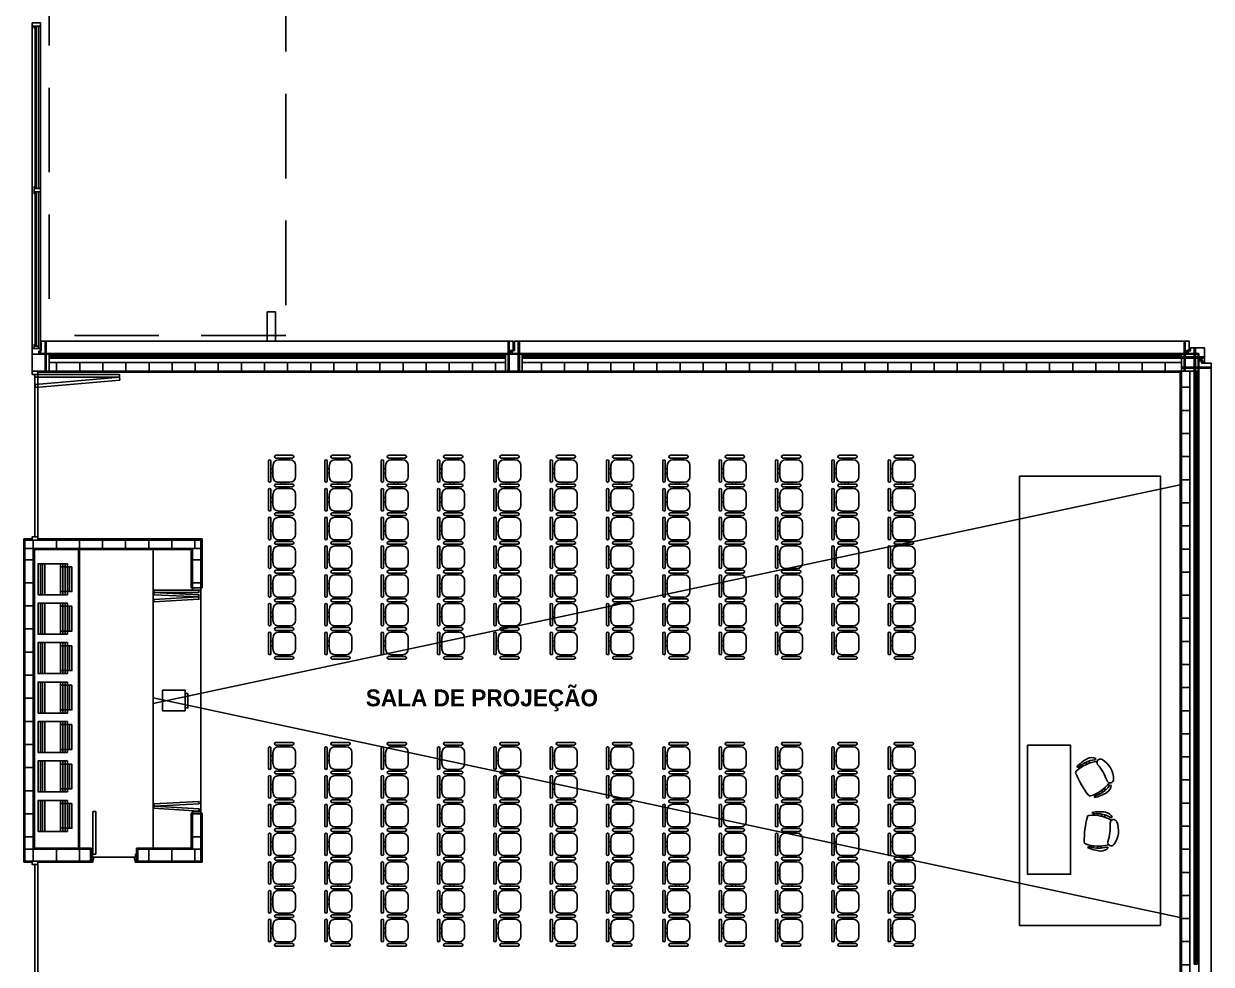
# Model space of a CAD drawing. Extents: x 2217 to 2324, y 363 to 419.
# Drawn here: x 2301.57 to 2322.65, y 378.22 to 394.91 of the extents above; entities that cross this region are included whole.
import ezdxf

# ---------------------------------------------------------------- set-up
doc = ezdxf.new("R2010")
doc.units = 0
doc.header["$LTSCALE"] = 12
doc.header["$MEASUREMENT"] = 0
doc.linetypes.add('HIDDEN', pattern=[0.375, 0.25, -0.125])
for name, color, linetype in [('AISLACION', 2, 'CONTINUOUS'), ('CARPINTERIA', 2, 'CONTINUOUS'), ('ESTRUCTURA', 7, 'CONTINUOUS'), ('MUEBLES', 2, 'CONTINUOUS'), ('MURO-INT', 4, 'CONTINUOUS'), ('NOMBRES3', 3, 'CONTINUOUS'), ('PREMOLDHORMIGON', 7, 'CONTINUOUS'), ('PROYECCIÓN', 4, 'HIDDEN'), ('PUERTAS', 2, 'CONTINUOUS'), ('VIDRIO', 8, 'CONTINUOUS')]:
    doc.layers.add(name, color=color, linetype=linetype)
doc.styles.add('NOMBRES3', font='cityb___.ttf')
pattern_1 = [(315, (0, 0.082952), (0.006187184335, 0.006187184335), []), (45, (0, 0.082952), (-0.006187184335, 0.006187184335), [])]
pattern_2 = [(315, (0, 0), (0.006187184335, 0.006187184335), []), (45, (0, 0), (-0.006187184335, 0.006187184335), [])]
pattern_3 = [(90, (0, 0), (-0.41, 3e-17), [])]
pattern_4 = [(0, (0, 0), (0, 0.41), [])]

# ---------------------------------------------------------------- blocks, each defined once
blk = doc.blocks.new('ESCRITORIOTALLER')
at = {"layer": 'MUEBLES', "extrusion": (-2.51138e-32, -4.10154e-16, -1)}
for p, q in [((-0.2, 0.46), (-0.2, 0.46)), ((-0.18, 0.48), (0.18, 0.48)), ((-0.18, 0.44), (0.18, 0.44)), ((-0.04, 0.4), (-0.04, 0.44)), ((0.04, 0.4), (0.04, 0.44)), ((0.2, 0.46), (0.2, 0.46)), ((0.31, 0.46), (0.31, 0.46)), ((0.33, 0.48), (0.69, 0.48)), ((0.33, 0.44), (0.69, 0.44)), ((0.47, 0.4), (0.47, 0.44)), ((0.55, 0.4), (0.55, 0.44)), ((0.71, 0.46), (0.71, 0.46)), ((0.82, 0.46), (0.82, 0.46)), ((0.84, 0.48), (1.2, 0.48)), ((0.84, 0.44), (1.2, 0.44)), ((0.98, 0.4), (0.98, 0.44)), ((1.06, 0.4), (1.06, 0.44)), ((1.22, 0.46), (1.22, 0.46)), ((1.33, 0.46), (1.33, 0.46)), ((1.35, 0.48), (1.71, 0.48)), ((1.35, 0.44), (1.71, 0.44)), ((1.49, 0.4), (1.49, 0.44)), ((1.57, 0.4), (1.57, 0.44)), ((1.73, 0.46), (1.73, 0.46)), ((1.84, 0.46), (1.84, 0.46)), ((1.86, 0.48), (2.22, 0.48)), ((1.86, 0.44), (2.22, 0.44)), ((2, 0.4), (2, 0.44)), ((2.08, 0.4), (2.08, 0.44)), ((2.24, 0.46), (2.24, 0.46)), ((2.35, 0.46), (2.35, 0.46)), ((2.37, 0.48), (2.73, 0.48)), ((2.37, 0.44), (2.73, 0.44)), ((2.51, 0.4), (2.51, 0.44)), ((2.59, 0.4), (2.59, 0.44)), ((2.75, 0.46), (2.75, 0.46)), ((2.86, 0.46), (2.86, 0.46)), ((2.88, 0.48), (3.24, 0.48)), ((2.88, 0.44), (3.24, 0.44)), ((3.02, 0.4), (3.02, 0.44)), ((3.1, 0.4), (3.1, 0.44)), ((3.26, 0.46), (3.26, 0.46)), ((-0.2, 0.1), (-0.2, 0.3)), ((-0.1, 0.4), (0.1, 0.4)), ((0.2, 0.3), (0.2, 0.1)), ((0.31, 0.1), (0.31, 0.3)), ((0.41, 0.4), (0.61, 0.4)), ((0.71, 0.3), (0.71, 0.1)), ((0.82, 0.1), (0.82, 0.3)), ((0.92, 0.4), (1.12, 0.4)), ((1.22, 0.3), (1.22, 0.1)), ((1.33, 0.1), (1.33, 0.3)), ((1.43, 0.4), (1.63, 0.4)), ((1.73, 0.3), (1.73, 0.1)), ((1.84, 0.1), (1.84, 0.3)), ((1.94, 0.4), (2.14, 0.4)), ((2.24, 0.3), (2.24, 0.1)), ((2.35, 0.1), (2.35, 0.3)), ((2.45, 0.4), (2.65, 0.4)), ((2.75, 0.3), (2.75, 0.1)), ((2.86, 0.1), (2.86, 0.3)), ((2.96, 0.4), (3.16, 0.4)), ((3.26, 0.3), (3.26, 0.1)), ((0.1, 0), (-0.1, 0)), ((0.61, 0), (0.41, 0)), ((1.12, 0), (0.92, 0)), ((1.63, 0), (1.43, 0)), ((2.14, 0), (1.94, 0)), ((2.65, 0), (2.45, 0)), ((3.16, 0), (2.96, 0))]:
    blk.add_line(p, q, dxfattribs=at)
at = {"layer": 'MUEBLES', "extrusion": (-8.37128e-33, -1.36718e-16, -1)}
for p, q in [((-0.28, 0.35), (-0.28, 0.05)), ((-0.25, 0.37), (-0.26, 0.37)), ((-0.23, 0.2), (-0.23, 0.35)), ((-0.2, 0.25), (-0.23, 0.25)), ((0.2, 0.25), (0.23, 0.25)), ((0.23, 0.35), (0.23, 0.05)), ((0.26, 0.37), (0.25, 0.37)), ((0.28, 0.2), (0.28, 0.35)), ((0.31, 0.25), (0.28, 0.25)), ((0.71, 0.25), (0.74, 0.25)), ((0.74, 0.35), (0.74, 0.05)), ((0.77, 0.37), (0.76, 0.37)), ((0.79, 0.2), (0.79, 0.35)), ((0.82, 0.25), (0.79, 0.25)), ((1.22, 0.25), (1.25, 0.25)), ((1.25, 0.35), (1.25, 0.05)), ((1.28, 0.37), (1.27, 0.37)), ((1.3, 0.2), (1.3, 0.35)), ((1.33, 0.25), (1.3, 0.25)), ((1.73, 0.25), (1.76, 0.25)), ((1.76, 0.35), (1.76, 0.05)), ((1.79, 0.37), (1.78, 0.37)), ((1.81, 0.2), (1.81, 0.35)), ((1.84, 0.25), (1.81, 0.25)), ((2.24, 0.25), (2.27, 0.25)), ((2.27, 0.35), (2.27, 0.05)), ((2.3, 0.37), (2.29, 0.37)), ((2.32, 0.2), (2.32, 0.35)), ((2.35, 0.25), (2.32, 0.25)), ((2.75, 0.25), (2.78, 0.25)), ((2.78, 0.35), (2.78, 0.05)), ((2.81, 0.37), (2.8, 0.37)), ((2.83, 0.2), (2.83, 0.35)), ((2.86, 0.25), (2.83, 0.25)), ((3.26, 0.25), (3.29, 0.25)), ((3.29, 0.35), (3.29, 0.05)), ((3.32, 0.37), (3.31, 0.37)), ((3.34, 0.2), (3.34, 0.35)), ((-0.26, 0.03), (-0.25, 0.03)), ((-0.23, 0.05), (-0.23, 0.2)), ((-0.2, 0.19), (-0.23, 0.19)), ((0.2, 0.19), (0.23, 0.19)), ((0.25, 0.03), (0.26, 0.03)), ((0.28, 0.05), (0.28, 0.2)), ((0.31, 0.19), (0.28, 0.19)), ((0.71, 0.19), (0.74, 0.19)), ((0.76, 0.03), (0.77, 0.03)), ((0.79, 0.05), (0.79, 0.2)), ((0.82, 0.19), (0.79, 0.19)), ((1.22, 0.19), (1.25, 0.19)), ((1.27, 0.03), (1.28, 0.03)), ((1.3, 0.05), (1.3, 0.2)), ((1.33, 0.19), (1.3, 0.19)), ((1.73, 0.19), (1.76, 0.19)), ((1.78, 0.03), (1.79, 0.03)), ((1.81, 0.05), (1.81, 0.2)), ((1.84, 0.19), (1.81, 0.19)), ((2.24, 0.19), (2.27, 0.19)), ((2.29, 0.03), (2.3, 0.03)), ((2.32, 0.05), (2.32, 0.2)), ((2.35, 0.19), (2.32, 0.19)), ((2.75, 0.19), (2.78, 0.19)), ((2.8, 0.03), (2.81, 0.03)), ((2.83, 0.05), (2.83, 0.2)), ((2.86, 0.19), (2.83, 0.19)), ((3.26, 0.19), (3.29, 0.19)), ((3.31, 0.03), (3.32, 0.03)), ((3.34, 0.05), (3.34, 0.2))]:
    blk.add_line(p, q, dxfattribs=at)
at = {"layer": 'MUEBLES'}
for centre, major_axis, start_param, end_param in [((-0.18, 0.46), (-0.0141, -0.0141), -2.356194, -0.785398), ((-0.18, 0.46), (-0.0141, -0.0141), -0.785398, 0.785398), ((0.18, 0.46), (-0.0141, -0.0141), 2.356194, 3.926991), ((0.18, 0.46), (-0.0141, -0.0141), 0.785398, 2.356194), ((0.33, 0.46), (-0.0141, -0.0141), -2.356194, -0.785398), ((0.33, 0.46), (-0.0141, -0.0141), -0.785398, 0.785398), ((0.69, 0.46), (-0.0141, -0.0141), 2.356194, 3.926991), ((0.69, 0.46), (-0.0141, -0.0141), 0.785398, 2.356194), ((0.84, 0.46), (-0.0141, -0.0141), -2.356194, -0.785398), ((0.84, 0.46), (-0.0141, -0.0141), -0.785398, 0.785398), ((1.2, 0.46), (-0.0141, -0.0141), 2.356194, 3.926991), ((1.2, 0.46), (-0.0141, -0.0141), 0.785398, 2.356194), ((1.35, 0.46), (-0.0141, -0.0141), -2.356194, -0.785398), ((1.35, 0.46), (-0.0141, -0.0141), -0.785398, 0.785398), ((1.71, 0.46), (-0.0141, -0.0141), 2.356194, 3.926991), ((1.71, 0.46), (-0.0141, -0.0141), 0.785398, 2.356194), ((1.86, 0.46), (-0.0141, -0.0141), -2.356194, -0.785398), ((1.86, 0.46), (-0.0141, -0.0141), -0.785398, 0.785398), ((2.22, 0.46), (-0.0141, -0.0141), 2.356194, 3.926991), ((2.22, 0.46), (-0.0141, -0.0141), 0.785398, 2.356194), ((2.37, 0.46), (-0.0141, -0.0141), -2.356194, -0.785398), ((2.37, 0.46), (-0.0141, -0.0141), -0.785398, 0.785398), ((2.73, 0.46), (-0.0141, -0.0141), 2.356194, 3.926991), ((2.73, 0.46), (-0.0141, -0.0141), 0.785398, 2.356194), ((2.88, 0.46), (-0.0141, -0.0141), -2.356194, -0.785398), ((2.88, 0.46), (-0.0141, -0.0141), -0.785398, 0.785398), ((3.24, 0.46), (-0.0141, -0.0141), 2.356194, 3.926991), ((3.24, 0.46), (-0.0141, -0.0141), 0.785398, 2.356194), ((-0.1, 0.3), (-0.0707, -0.0707), -2.356194, -0.785398), ((0.1, 0.3), (-0.0707, -0.0707), 2.356194, 3.926991), ((0.41, 0.3), (-0.0707, -0.0707), -2.356194, -0.785398), ((0.61, 0.3), (-0.0707, -0.0707), 2.356194, 3.926991), ((0.92, 0.3), (-0.0707, -0.0707), -2.356194, -0.785398), ((1.12, 0.3), (-0.0707, -0.0707), 2.356194, 3.926991), ((1.43, 0.3), (-0.0707, -0.0707), -2.356194, -0.785398), ((1.63, 0.3), (-0.0707, -0.0707), 2.356194, 3.926991), ((1.94, 0.3), (-0.0707, -0.0707), -2.356194, -0.785398), ((2.14, 0.3), (-0.0707, -0.0707), 2.356194, 3.926991), ((2.45, 0.3), (-0.0707, -0.0707), -2.356194, -0.785398), ((2.65, 0.3), (-0.0707, -0.0707), 2.356194, 3.926991), ((2.96, 0.3), (-0.0707, -0.0707), -2.356194, -0.785398), ((3.16, 0.3), (-0.0707, -0.0707), 2.356194, 3.926991), ((-0.1, 0.1), (-0.0707, -0.0707), -0.785398, 0.785398), ((0.1, 0.1), (-0.0707, -0.0707), 0.785398, 2.356194), ((0.41, 0.1), (-0.0707, -0.0707), -0.785398, 0.785398), ((0.61, 0.1), (-0.0707, -0.0707), 0.785398, 2.356194), ((0.92, 0.1), (-0.0707, -0.0707), -0.785398, 0.785398), ((1.12, 0.1), (-0.0707, -0.0707), 0.785398, 2.356194), ((1.43, 0.1), (-0.0707, -0.0707), -0.785398, 0.785398), ((1.63, 0.1), (-0.0707, -0.0707), 0.785398, 2.356194), ((1.94, 0.1), (-0.0707, -0.0707), -0.785398, 0.785398), ((2.14, 0.1), (-0.0707, -0.0707), 0.785398, 2.356194), ((2.45, 0.1), (-0.0707, -0.0707), -0.785398, 0.785398), ((2.65, 0.1), (-0.0707, -0.0707), 0.785398, 2.356194), ((2.96, 0.1), (-0.0707, -0.0707), -0.785398, 0.785398), ((3.16, 0.1), (-0.0707, -0.0707), 0.785398, 2.356194)]:
    blk.add_ellipse(centre, major_axis=major_axis, ratio=1, start_param=start_param, end_param=end_param, dxfattribs=at)
at = {"layer": 'MUEBLES', "extrusion": (0, 0, -1)}
for centre, start_param, end_param in [((-0.255, 0.345), -0.982794, 2.55359), ((0.255, 0.345), -0.982794, 2.55359), ((0.765, 0.345), -0.982794, 2.55359), ((1.275, 0.345), -0.982794, 2.55359), ((1.785, 0.345), -0.982794, 2.55359), ((2.295, 0.345), -0.982794, 2.55359), ((2.805, 0.345), -0.982794, 2.55359), ((3.315, 0.345), -0.982794, 2.55359), ((-0.255, 0.055), 2.158799, 5.695183), ((0.255, 0.055), 2.158799, 5.695183), ((0.765, 0.055), 2.158799, 5.695183), ((1.275, 0.055), 2.158799, 5.695183), ((1.785, 0.055), 2.158799, 5.695183), ((2.295, 0.055), 2.158799, 5.695183), ((2.805, 0.055), 2.158799, 5.695183), ((3.315, 0.055), 2.158799, 5.695183)]:
    blk.add_ellipse(centre, major_axis=(-0.018, 0.018), ratio=1, start_param=start_param, end_param=end_param, dxfattribs=at)
blk = doc.blocks.new('SILLA1')
at = {"layer": 'MUEBLES', "color": 1, "linetype": 'Continuous'}
for p, q in [((-0.304, -0.185), (-0.27, -0.191)), ((-0.296, -0.129), (-0.268, -0.133)), ((0.296, -0.129), (0.268, -0.133)), ((0.304, -0.185), (0.27, -0.191)), ((-0.306, -0.256), (-0.266, -0.266)), ((-0.298, -0.317), (-0.256, -0.327)), ((0.298, -0.317), (0.255, -0.328)), ((0.305, -0.257), (0.266, -0.266))]:
    blk.add_line(p, q, dxfattribs=at)
for centre, radius, start, end in [((-0.001, -1.77), 1.77, 82.7101, 97.2551), ((0.387, -0.305), 0.735, 162.634, 181.4864), ((-0.337, -0.122), 0.0422, 350.0508, 58.0661), ((0.169, -0.229), 0.475, 167.8541, 204.3433), ((0.394, -0.189), 0.665, 167.0312, 202.9145), ((-0.221, -0.047), 0.0333, 95.7412, 167.5521), ((-0.395, -0.189), 0.665, 337.0507, 12.934), ((0.221, -0.047), 0.0333, 12.4131, 84.224), ((-0.169, -0.229), 0.475, 335.6219, 12.1111), ((0.337, -0.122), 0.0422, 121.8991, 189.9144), ((-0.387, -0.305), 0.735, 358.4788, 17.3312), ((-0.181, -0.313), 0.167, 183.7268, 236.1993), ((0.181, -0.314), 0.167, 303.7659, 356.2384), ((-0.283, -0.434), 0.0209, 294.8472, 24.6135), ((-0.173, -0.489), 0.0617, 87.2905, 238.4128), ((0, -0.191), 0.406, 239.6849, 300.2803), ((0, 0.394), 0.839, 258.3017, 281.6635), ((0.173, -0.489), 0.0617, 301.5524, 92.6746), ((0.283, -0.434), 0.0209, 155.3517, 245.118)]:
    blk.add_arc(centre, radius, start, end, dxfattribs=at)
blk = doc.blocks.new('P80I')
at = {"layer": 'PUERTAS'}
blk.add_line((0.78, 0.02), (0.02, 0.02), dxfattribs=at)
for points in [[(0.025, 0.83), (0.075, 0.83), (0.075, 0.075), (0.025, 0.075)], [(-0.02, -0.05), (0, -0.05), (0, 0.05), (-0.02, 0.05), (-0.02, 0.07), (0.02, 0.07), (0.02, 0.02), (0.04, 0.02), (0.02, -0.07), (-0.02, -0.07)], [(0.82, -0.05), (0.8, -0.05), (0.8, 0.05), (0.82, 0.05), (0.82, 0.07), (0.78, 0.07), (0.78, 0.02), (0.76, 0.02), (0.78, -0.07), (0.82, -0.07)]]:
    blk.add_lwpolyline(points, close=True, dxfattribs=at)
blk.add_circle((0.02, 0.075), 0.005, dxfattribs=at)

msp = doc.modelspace()

# ---------------------------------------------------------------- hatches: boundary and pattern name
at = {"layer": 'AISLACION'}
h = msp.add_hatch(dxfattribs=at)
h.set_pattern_fill('ANSI37', color=8, scale=0.07, angle=-90, style=0)
h.set_pattern_definition(pattern_1)
h.paths.add_polyline_path([(2302.021, 389.029), (2302.021, 388.979), (2303.141, 388.979), (2303.141, 389.029)])
h = msp.add_hatch(dxfattribs=at)
h.set_pattern_fill('ANSI37', color=8, scale=0.07, angle=-90, style=0)
h.set_pattern_definition(pattern_1)
h.paths.add_polyline_path([(2303.146, 389.029), (2303.146, 388.979), (2304.311, 388.979), (2304.311, 389.029)])
h = msp.add_hatch(dxfattribs=at)
h.set_pattern_fill('ANSI37', color=8, scale=0.07, angle=-90, style=0)
h.set_pattern_definition(pattern_1)
h.paths.add_polyline_path([(2304.316, 389.029), (2304.316, 388.979), (2305.481, 388.979), (2305.481, 389.029)])
h = msp.add_hatch(dxfattribs=at)
h.set_pattern_fill('ANSI37', color=8, scale=0.07, angle=-90, style=0)
h.set_pattern_definition(pattern_1)
h.paths.add_polyline_path([(2305.486, 389.029), (2305.486, 388.979), (2306.651, 388.979), (2306.651, 389.029)])
h = msp.add_hatch(dxfattribs=at)
h.set_pattern_fill('ANSI37', color=8, scale=0.07, angle=-90, style=0)
h.set_pattern_definition(pattern_1)
h.paths.add_polyline_path([(2306.656, 389.029), (2306.656, 388.979), (2307.821, 388.979), (2307.821, 389.029)])
h = msp.add_hatch(dxfattribs=at)
h.set_pattern_fill('ANSI37', color=8, scale=0.07, angle=-90, style=0)
h.set_pattern_definition(pattern_1)
h.paths.add_polyline_path([(2307.826, 389.029), (2307.826, 388.979), (2308.991, 388.979), (2308.991, 389.029)])
h = msp.add_hatch(dxfattribs=at)
h.set_pattern_fill('ANSI37', color=8, scale=0.07, angle=-90, style=0)
h.set_pattern_definition(pattern_1)
h.paths.add_polyline_path([(2308.996, 389.029), (2308.996, 388.979), (2310.116, 388.979), (2310.116, 389.029)])
h = msp.add_hatch(dxfattribs=at)
h.set_pattern_fill('ANSI37', color=8, scale=0.07, angle=-90, style=0)
h.set_pattern_definition(pattern_2)
h.paths.add_polyline_path([(2311.589, 389.029), (2311.589, 388.978), (2310.424, 388.978), (2310.424, 389.029)])
h = msp.add_hatch(dxfattribs=at)
h.set_pattern_fill('ANSI37', color=8, scale=0.07, angle=-90, style=0)
h.set_pattern_definition(pattern_2)
h.paths.add_polyline_path([(2312.759, 389.029), (2312.759, 388.978), (2311.594, 388.978), (2311.594, 389.029)])
h = msp.add_hatch(dxfattribs=at)
h.set_pattern_fill('ANSI37', color=8, scale=0.07, angle=-90, style=0)
h.set_pattern_definition(pattern_2)
h.paths.add_polyline_path([(2313.929, 389.029), (2313.929, 388.978), (2312.764, 388.978), (2312.764, 389.029)])
h = msp.add_hatch(dxfattribs=at)
h.set_pattern_fill('ANSI37', color=8, scale=0.07, angle=-90, style=0)
h.set_pattern_definition(pattern_2)
h.paths.add_polyline_path([(2315.099, 389.029), (2315.099, 388.978), (2313.934, 388.978), (2313.934, 389.029)])
h = msp.add_hatch(dxfattribs=at)
h.set_pattern_fill('ANSI37', color=8, scale=0.07, angle=-90, style=0)
h.set_pattern_definition(pattern_2)
h.paths.add_polyline_path([(2316.269, 389.029), (2316.269, 388.978), (2315.104, 388.978), (2315.104, 389.029)])
h = msp.add_hatch(dxfattribs=at)
h.set_pattern_fill('ANSI37', color=8, scale=0.07, angle=-90, style=0)
h.set_pattern_definition(pattern_2)
h.paths.add_polyline_path([(2317.439, 389.029), (2317.439, 388.978), (2316.274, 388.978), (2316.274, 389.029)])
h = msp.add_hatch(dxfattribs=at)
h.set_pattern_fill('ANSI37', color=8, scale=0.07, angle=-90, style=0)
h.set_pattern_definition(pattern_2)
h.paths.add_polyline_path([(2318.609, 389.029), (2318.609, 388.978), (2317.444, 388.978), (2317.444, 389.029)])
h = msp.add_hatch(dxfattribs=at)
h.set_pattern_fill('ANSI37', color=8, scale=0.07, angle=-90, style=0)
h.set_pattern_definition(pattern_2)
h.paths.add_polyline_path([(2319.779, 389.029), (2319.779, 388.978), (2318.614, 388.978), (2318.614, 389.029)])
h = msp.add_hatch(dxfattribs=at)
h.set_pattern_fill('ANSI37', color=8, scale=0.07, angle=-90, style=0)
h.set_pattern_definition(pattern_2)
h.paths.add_polyline_path([(2320.949, 389.029), (2320.949, 388.978), (2319.784, 388.978), (2319.784, 389.029)])
h = msp.add_hatch(dxfattribs=at)
h.set_pattern_fill('ANSI37', color=8, scale=0.07, angle=-90, style=0)
h.set_pattern_definition(pattern_2)
h.paths.add_polyline_path([(2322.119, 389.029), (2322.119, 388.978), (2320.954, 388.978), (2320.954, 389.029)])
h = msp.add_hatch(dxfattribs=at)
h.set_pattern_fill('ANSI37', color=8, scale=0.07, angle=-90, style=0)
h.set_pattern_definition(pattern_2)
h.paths.add_polyline_path([(2322.401, 388.747), (2322.351, 388.747), (2322.351, 387.582), (2322.401, 387.582)])
h = msp.add_hatch(dxfattribs=at)
h.set_pattern_fill('ANSI37', color=8, scale=0.07, angle=-90, style=0)
h.set_pattern_definition(pattern_2)
h.paths.add_polyline_path([(2322.401, 387.577), (2322.351, 387.577), (2322.351, 386.412), (2322.401, 386.412)])
h = msp.add_hatch(dxfattribs=at)
h.set_pattern_fill('ANSI37', color=8, scale=0.07, angle=-90, style=0)
h.set_pattern_definition(pattern_2)
h.paths.add_polyline_path([(2322.401, 386.407), (2322.351, 386.407), (2322.351, 385.242), (2322.401, 385.242)])
h = msp.add_hatch(dxfattribs=at)
h.set_pattern_fill('ANSI37', color=8, scale=0.07, angle=-90, style=0)
h.set_pattern_definition(pattern_2)
h.paths.add_polyline_path([(2322.401, 385.237), (2322.351, 385.237), (2322.351, 384.072), (2322.401, 384.072)])
h = msp.add_hatch(dxfattribs=at)
h.set_pattern_fill('ANSI37', color=8, scale=0.07, angle=-90, style=0)
h.set_pattern_definition(pattern_2)
h.paths.add_polyline_path([(2322.401, 384.067), (2322.351, 384.067), (2322.351, 382.902), (2322.401, 382.902)])
h = msp.add_hatch(dxfattribs=at)
h.set_pattern_fill('ANSI37', color=8, scale=0.07, angle=-90, style=0)
h.set_pattern_definition(pattern_2)
h.paths.add_polyline_path([(2322.401, 382.897), (2322.351, 382.897), (2322.351, 381.732), (2322.401, 381.732)])
h = msp.add_hatch(dxfattribs=at)
h.set_pattern_fill('ANSI37', color=8, scale=0.07, angle=-90, style=0)
h.set_pattern_definition(pattern_2)
h.paths.add_polyline_path([(2322.401, 381.727), (2322.351, 381.727), (2322.351, 380.562), (2322.401, 380.562)])
h = msp.add_hatch(dxfattribs=at)
h.set_pattern_fill('ANSI37', color=8, scale=0.07, angle=-90, style=0)
h.set_pattern_definition(pattern_2)
h.paths.add_polyline_path([(2322.401, 380.557), (2322.351, 380.557), (2322.351, 379.392), (2322.401, 379.392)])
h = msp.add_hatch(dxfattribs=at)
h.set_pattern_fill('ANSI37', color=8, scale=0.07, angle=-90, style=0)
h.set_pattern_definition(pattern_2)
h.paths.add_polyline_path([(2322.401, 379.387), (2322.351, 379.387), (2322.351, 378.222), (2322.401, 378.222)])
at = {"layer": 'MURO-INT'}
h = msp.add_hatch(dxfattribs=at)
h.set_pattern_fill('_U', color=2, scale=0.41, angle=90, style=0, pattern_type=0)
h.set_pattern_definition([(90, (0.00476, -24), (-0.41, 3e-17), [])])
h.paths.add_polyline_path([(2310.126, 388.899), (2302.026, 388.899), (2302.026, 388.749), (2310.126, 388.749)])
h = msp.add_hatch(dxfattribs=at)
h.set_pattern_fill('_U,_O', color=2, scale=0.41, pattern_type=0)
h.set_pattern_definition([(270, (1909.3723, 2606.77057), (0.41, -2e-13), [])])
h.paths.add_polyline_path([(2322.121, 388.749), (2322.121, 388.899), (2310.421, 388.899), (2310.421, 388.749)])
h = msp.add_hatch(dxfattribs=at)
h.set_pattern_fill('_U,_O', color=2, scale=0.41, pattern_type=0)
h.set_pattern_definition([(180, (4540.14286, -24), (0, 0.41), [])])
h.paths.add_polyline_path([(2322.121, 388.749), (2322.271, 388.749), (2322.271, 377.049), (2322.121, 377.049)])
h = msp.add_hatch(dxfattribs=at)
h.set_pattern_fill('_U', color=2, scale=0.41, angle=90, style=0, pattern_type=0)
h.set_pattern_definition(pattern_3)
h.paths.add_polyline_path([(2301.591, 385.749), (2301.591, 385.599), (2304.716, 385.599), (2304.716, 385.749)])
h = msp.add_hatch(dxfattribs=at)
h.set_pattern_fill('_U', color=2, scale=0.41, style=0, pattern_type=0)
h.set_pattern_definition([(0, (0.23386, -6e-14), (0, 0.41), [])])
h.paths.add_polyline_path([(2301.591, 385.599), (2301.74, 385.599), (2301.74, 380.262), (2301.591, 380.262)])
h = msp.add_hatch(dxfattribs=at)
h.set_pattern_fill('_U', color=2, scale=0.41, style=0, pattern_type=0)
h.set_pattern_definition(pattern_4)
h.paths.add_polyline_path([(2304.716, 385.599), (2304.566, 385.599), (2304.566, 384.899), (2304.716, 384.899)])
h = msp.add_hatch(dxfattribs=at)
h.set_pattern_fill('_U', color=2, scale=0.41, style=0, pattern_type=0)
h.set_pattern_definition(pattern_4)
h.paths.add_polyline_path([(2304.566, 380.262), (2304.716, 380.262), (2304.716, 380.899), (2304.566, 380.899)])
h = msp.add_hatch(dxfattribs=at)
h.set_pattern_fill('_U', color=2, scale=0.41, angle=90, style=0, pattern_type=0)
h.set_pattern_definition(pattern_3)
h.paths.add_polyline_path([(2302.754, 380.049), (2302.754, 380.262), (2301.591, 380.262), (2301.591, 380.049)])
h.paths.add_polyline_path([(2304.716, 380.049), (2304.716, 380.262), (2303.594, 380.262), (2303.594, 380.049)])

# ---------------------------------------------------------------- linework, layer by layer
at = {"layer": 'AISLACION'}
for points in [[(2302.021, 389.029), (2302.021, 388.979), (2303.141, 388.979), (2303.141, 389.029)], [(2303.146, 389.029), (2303.146, 388.979), (2304.311, 388.979), (2304.311, 389.029)], [(2304.316, 389.029), (2304.316, 388.979), (2305.481, 388.979), (2305.481, 389.029)], [(2305.486, 389.029), (2305.486, 388.979), (2306.651, 388.979), (2306.651, 389.029)], [(2306.656, 389.029), (2306.656, 388.979), (2307.821, 388.979), (2307.821, 389.029)], [(2307.826, 389.029), (2307.826, 388.979), (2308.991, 388.979), (2308.991, 389.029)], [(2308.996, 389.029), (2308.996, 388.979), (2310.116, 388.979), (2310.116, 389.029)], [(2311.589, 389.029), (2311.589, 388.978), (2310.424, 388.978), (2310.424, 389.029)], [(2312.759, 389.029), (2312.759, 388.978), (2311.594, 388.978), (2311.594, 389.029)], [(2313.929, 389.029), (2313.929, 388.978), (2312.764, 388.978), (2312.764, 389.029)], [(2315.099, 389.029), (2315.099, 388.978), (2313.934, 388.978), (2313.934, 389.029)], [(2316.269, 389.029), (2316.269, 388.978), (2315.104, 388.978), (2315.104, 389.029)], [(2317.439, 389.029), (2317.439, 388.978), (2316.274, 388.978), (2316.274, 389.029)], [(2318.609, 389.029), (2318.609, 388.978), (2317.444, 388.978), (2317.444, 389.029)], [(2319.779, 389.029), (2319.779, 388.978), (2318.614, 388.978), (2318.614, 389.029)], [(2320.949, 389.029), (2320.949, 388.978), (2319.784, 388.978), (2319.784, 389.029)], [(2322.119, 389.029), (2322.119, 388.978), (2320.954, 388.978), (2320.954, 389.029)], [(2322.401, 388.747), (2322.351, 388.747), (2322.351, 387.582), (2322.401, 387.582)], [(2322.401, 387.577), (2322.351, 387.577), (2322.351, 386.412), (2322.401, 386.412)], [(2322.401, 386.407), (2322.351, 386.407), (2322.351, 385.242), (2322.401, 385.242)], [(2322.401, 385.237), (2322.351, 385.237), (2322.351, 384.072), (2322.401, 384.072)], [(2322.401, 384.067), (2322.351, 384.067), (2322.351, 382.902), (2322.401, 382.902)], [(2322.401, 382.897), (2322.351, 382.897), (2322.351, 381.732), (2322.401, 381.732)], [(2322.401, 381.727), (2322.351, 381.727), (2322.351, 380.562), (2322.401, 380.562)], [(2322.401, 380.557), (2322.351, 380.557), (2322.351, 379.392), (2322.401, 379.392)], [(2322.401, 379.387), (2322.351, 379.387), (2322.351, 378.222), (2322.401, 378.222)]]:
    msp.add_lwpolyline(points, close=True, dxfattribs=at)
at = {"layer": 'CARPINTERIA', "color": 8}
for p, q in [((2301.721, 394.899), (2301.721, 389.149)), ((2301.834, 391.989), (2301.834, 394.869)), ((2301.871, 391.989), (2301.871, 394.869)), ((2301.834, 389.189), (2301.834, 391.929)), ((2301.871, 389.149), (2301.871, 391.929))]:
    msp.add_line(p, q, dxfattribs=at)
at = {"layer": 'CARPINTERIA'}
for points in [[(2301.721, 394.869), (2301.721, 394.929), (2301.871, 394.929), (2301.871, 394.869)], [(2301.754, 394.859), (2301.754, 394.839), (2301.774, 394.839), (2301.774, 394.859)], [(2301.754, 391.999), (2301.754, 392.019), (2301.774, 392.019), (2301.774, 391.999)], [(2301.754, 391.989), (2301.754, 391.929), (2301.871, 391.929), (2301.871, 391.989)], [(2301.754, 391.919), (2301.754, 391.899), (2301.774, 391.899), (2301.774, 391.919)], [(2301.871, 389.149), (2301.871, 389.049), (2301.721, 389.049), (2301.721, 389.149)], [(2301.754, 389.199), (2301.754, 389.219), (2301.774, 389.219), (2301.774, 389.199)], [(2301.834, 389.189), (2301.834, 389.149), (2301.754, 389.149), (2301.754, 389.189)], [(2301.721, 388.749), (2301.721, 388.689), (2301.821, 388.689), (2301.821, 388.749)], [(2301.721, 388.749), (2301.721, 388.689), (2301.821, 388.689), (2301.821, 388.749)], [(2303.271, 388.64), (2303.271, 388.69), (2301.771, 388.689), (2301.771, 388.639)], [(2303.276, 388.59), (2303.271, 388.64), (2301.778, 388.509), (2301.782, 388.459)], [(2301.721, 385.749), (2301.721, 385.809), (2301.821, 385.809), (2301.821, 385.749)], [(2301.721, 380.049), (2301.721, 379.989), (2301.821, 379.989), (2301.821, 380.049)]]:
    msp.add_lwpolyline(points, close=True, dxfattribs=at)
at = {"layer": 'ESTRUCTURA'}
for points in [[(2301.721, 388.749), (2302.021, 388.749), (2302.021, 389.049), (2301.721, 389.049)], [(2310.121, 388.749), (2310.421, 388.749), (2310.421, 389.049), (2310.121, 389.049)], [(2322.121, 388.749), (2322.421, 388.749), (2322.421, 389.049), (2322.121, 389.049)]]:
    msp.add_lwpolyline(points, close=True, dxfattribs=at)
at = {"layer": 'MUEBLES', "color": 1}
for p, q in [((2303.866, 382.846), (2322.101, 386.729)), ((2303.866, 382.946), (2322.101, 379.049))]:
    msp.add_line(p, q, dxfattribs=at)
at = {"layer": 'MUEBLES'}
for p, q in [((2302.541, 385.579), (2302.541, 380.282)), ((2303.866, 385.579), (2303.866, 380.282)), ((2304.716, 384.899), (2304.716, 380.899))]:
    msp.add_line(p, q, dxfattribs=at)
at = {"layer": 'MUEBLES', "color": 8}
msp.add_line((2302.561, 385.579), (2302.561, 380.282), dxfattribs=at)
at = {"layer": 'MUEBLES'}
for points in [[(2319.245, 386.884), (2321.75, 386.884), (2321.75, 378.908), (2319.245, 378.908)], [(2302.226, 384.778), (2301.826, 384.778), (2301.826, 385.328), (2302.226, 385.328)], [(2302.306, 385.273), (2302.226, 385.273), (2302.226, 384.833), (2302.306, 384.833)], [(2302.226, 384.078), (2301.826, 384.078), (2301.826, 384.628), (2302.226, 384.628)], [(2302.306, 384.573), (2302.226, 384.573), (2302.226, 384.133), (2302.306, 384.133)], [(2302.226, 383.378), (2301.826, 383.378), (2301.826, 383.928), (2302.226, 383.928)], [(2302.306, 383.873), (2302.226, 383.873), (2302.226, 383.433), (2302.306, 383.433)], [(2302.226, 382.678), (2301.826, 382.678), (2301.826, 383.228), (2302.226, 383.228)], [(2302.306, 383.173), (2302.226, 383.173), (2302.226, 382.733), (2302.306, 382.733)], [(2302.226, 381.978), (2301.826, 381.978), (2301.826, 382.528), (2302.226, 382.528)], [(2302.306, 382.473), (2302.226, 382.473), (2302.226, 382.033), (2302.306, 382.033)], [(2319.389, 382.108), (2320.155, 382.108), (2320.155, 379.816), (2319.389, 379.816)], [(2302.226, 381.278), (2301.826, 381.278), (2301.826, 381.828), (2302.226, 381.828)], [(2302.306, 381.773), (2302.226, 381.773), (2302.226, 381.333), (2302.306, 381.333)], [(2302.226, 380.578), (2301.826, 380.578), (2301.826, 381.128), (2302.226, 381.128)], [(2302.306, 381.073), (2302.226, 381.073), (2302.226, 380.633), (2302.306, 380.633)]]:
    msp.add_lwpolyline(points, close=True, dxfattribs=at)
at = {"layer": 'MUEBLES', "color": 1}
for points in [[(2302.266, 384.778), (2301.866, 384.778), (2301.866, 385.328), (2302.266, 385.328)], [(2302.306, 384.778), (2301.906, 384.778), (2301.906, 385.328), (2302.306, 385.328)], [(2302.346, 384.778), (2301.946, 384.778), (2301.946, 385.328), (2302.346, 385.328)], [(2302.346, 385.273), (2302.266, 385.273), (2302.266, 384.833), (2302.346, 384.833)], [(2302.386, 385.273), (2302.306, 385.273), (2302.306, 384.833), (2302.386, 384.833)], [(2302.426, 385.273), (2302.346, 385.273), (2302.346, 384.833), (2302.426, 384.833)], [(2302.266, 384.078), (2301.866, 384.078), (2301.866, 384.628), (2302.266, 384.628)], [(2302.306, 384.078), (2301.906, 384.078), (2301.906, 384.628), (2302.306, 384.628)], [(2302.346, 384.078), (2301.946, 384.078), (2301.946, 384.628), (2302.346, 384.628)], [(2302.346, 384.573), (2302.266, 384.573), (2302.266, 384.133), (2302.346, 384.133)], [(2302.386, 384.573), (2302.306, 384.573), (2302.306, 384.133), (2302.386, 384.133)], [(2302.426, 384.573), (2302.346, 384.573), (2302.346, 384.133), (2302.426, 384.133)], [(2302.266, 383.378), (2301.866, 383.378), (2301.866, 383.928), (2302.266, 383.928)], [(2302.306, 383.378), (2301.906, 383.378), (2301.906, 383.928), (2302.306, 383.928)], [(2302.346, 383.378), (2301.946, 383.378), (2301.946, 383.928), (2302.346, 383.928)], [(2302.346, 383.873), (2302.266, 383.873), (2302.266, 383.433), (2302.346, 383.433)], [(2302.386, 383.873), (2302.306, 383.873), (2302.306, 383.433), (2302.386, 383.433)], [(2302.426, 383.873), (2302.346, 383.873), (2302.346, 383.433), (2302.426, 383.433)], [(2302.266, 382.678), (2301.866, 382.678), (2301.866, 383.228), (2302.266, 383.228)], [(2302.306, 382.678), (2301.906, 382.678), (2301.906, 383.228), (2302.306, 383.228)], [(2302.346, 382.678), (2301.946, 382.678), (2301.946, 383.228), (2302.346, 383.228)], [(2302.346, 383.173), (2302.266, 383.173), (2302.266, 382.733), (2302.346, 382.733)], [(2302.386, 383.173), (2302.306, 383.173), (2302.306, 382.733), (2302.386, 382.733)], [(2302.426, 383.173), (2302.346, 383.173), (2302.346, 382.733), (2302.426, 382.733)], [(2304.437, 382.715), (2304.037, 382.715), (2304.037, 383.082), (2304.437, 383.082)], [(2304.485, 383.028), (2304.437, 383.028), (2304.437, 382.77), (2304.485, 382.77)], [(2302.266, 381.978), (2301.866, 381.978), (2301.866, 382.528), (2302.266, 382.528)], [(2302.306, 381.978), (2301.906, 381.978), (2301.906, 382.528), (2302.306, 382.528)], [(2302.346, 381.978), (2301.946, 381.978), (2301.946, 382.528), (2302.346, 382.528)], [(2302.346, 382.473), (2302.266, 382.473), (2302.266, 382.033), (2302.346, 382.033)], [(2302.386, 382.473), (2302.306, 382.473), (2302.306, 382.033), (2302.386, 382.033)], [(2302.426, 382.473), (2302.346, 382.473), (2302.346, 382.033), (2302.426, 382.033)], [(2302.266, 381.278), (2301.866, 381.278), (2301.866, 381.828), (2302.266, 381.828)], [(2302.306, 381.278), (2301.906, 381.278), (2301.906, 381.828), (2302.306, 381.828)], [(2302.346, 381.278), (2301.946, 381.278), (2301.946, 381.828), (2302.346, 381.828)], [(2302.346, 381.773), (2302.266, 381.773), (2302.266, 381.333), (2302.346, 381.333)], [(2302.386, 381.773), (2302.306, 381.773), (2302.306, 381.333), (2302.386, 381.333)], [(2302.426, 381.773), (2302.346, 381.773), (2302.346, 381.333), (2302.426, 381.333)], [(2302.266, 380.578), (2301.866, 380.578), (2301.866, 381.128), (2302.266, 381.128)], [(2302.306, 380.578), (2301.906, 380.578), (2301.906, 381.128), (2302.306, 381.128)], [(2302.346, 380.578), (2301.946, 380.578), (2301.946, 381.128), (2302.346, 381.128)], [(2302.346, 381.073), (2302.266, 381.073), (2302.266, 380.633), (2302.346, 380.633)], [(2302.386, 381.073), (2302.306, 381.073), (2302.306, 380.633), (2302.386, 380.633)], [(2302.426, 381.073), (2302.346, 381.073), (2302.346, 380.633), (2302.426, 380.633)]]:
    msp.add_lwpolyline(points, close=True, dxfattribs=at)
at = {"layer": 'MURO-INT', "color": 8}
for p, q in [((2310.271, 388.729), (2301.821, 388.729)), ((2322.121, 388.729), (2310.271, 388.729)), ((2322.101, 388.749), (2322.101, 377.049)), ((2301.571, 385.769), (2301.721, 385.769)), ((2301.571, 385.769), (2301.571, 380.029)), ((2301.821, 385.769), (2304.736, 385.769)), ((2304.736, 384.899), (2304.736, 385.769)), ((2301.741, 385.579), (2304.566, 385.579)), ((2301.761, 385.599), (2301.761, 380.262)), ((2304.546, 384.899), (2304.546, 385.599)), ((2304.566, 384.899), (2304.546, 384.899)), ((2304.716, 384.899), (2304.736, 384.899)), ((2304.546, 380.899), (2304.546, 380.262)), ((2304.546, 380.899), (2304.566, 380.899)), ((2304.736, 380.899), (2304.716, 380.899)), ((2304.736, 380.899), (2304.736, 380.029)), ((2301.741, 380.282), (2302.774, 380.282)), ((2302.774, 380.169), (2302.774, 380.282)), ((2303.574, 380.282), (2304.566, 380.282)), ((2303.574, 380.169), (2303.574, 380.282)), ((2301.571, 380.029), (2301.721, 380.029)), ((2301.821, 380.029), (2302.754, 380.029)), ((2303.594, 380.029), (2304.736, 380.029))]:
    msp.add_line(p, q, dxfattribs=at)
at = {"layer": 'MURO-INT'}
for p, q in [((2310.121, 388.899), (2302.021, 388.899)), ((2310.121, 388.749), (2302.021, 388.749)), ((2322.121, 388.899), (2310.421, 388.899)), ((2322.121, 388.749), (2310.421, 388.749)), ((2322.121, 388.749), (2322.121, 377.049)), ((2322.271, 388.749), (2322.271, 377.049)), ((2301.591, 385.749), (2301.591, 380.049)), ((2301.591, 385.749), (2304.716, 385.749)), ((2301.591, 385.599), (2304.716, 385.599)), ((2301.741, 385.599), (2301.741, 380.262)), ((2304.566, 384.899), (2304.566, 385.599)), ((2304.716, 384.899), (2304.716, 385.749)), ((2304.566, 384.899), (2304.716, 384.899)), ((2304.566, 380.899), (2304.716, 380.899)), ((2304.566, 380.899), (2304.566, 380.262)), ((2304.716, 380.899), (2304.716, 380.049)), ((2301.591, 380.262), (2302.754, 380.262)), ((2302.754, 380.049), (2302.754, 380.262)), ((2303.594, 380.049), (2303.594, 380.262)), ((2303.594, 380.262), (2304.716, 380.262)), ((2301.591, 380.049), (2302.754, 380.049)), ((2303.594, 380.049), (2304.716, 380.049))]:
    msp.add_line(p, q, dxfattribs=at)
at = {"layer": 'PREMOLDHORMIGON', "color": 8}
for p, q in [((2301.951, 389.279), (2301.951, 388.749)), ((2301.971, 389.279), (2301.971, 388.749)), ((2310.171, 389.279), (2310.171, 388.749)), ((2310.191, 389.279), (2310.191, 388.749)), ((2310.351, 389.279), (2310.351, 388.749)), ((2310.371, 389.279), (2310.371, 388.749)), ((2322.171, 389.279), (2322.171, 388.749)), ((2322.191, 389.279), (2322.191, 388.749)), ((2322.351, 389.159), (2322.351, 388.749)), ((2322.371, 389.159), (2322.371, 388.749)), ((2322.121, 388.999), (2322.531, 388.999)), ((2322.121, 388.979), (2322.531, 388.979)), ((2322.121, 388.819), (2322.651, 388.819)), ((2322.121, 388.799), (2322.651, 388.799))]:
    msp.add_line(p, q, dxfattribs=at)
at = {"layer": 'PREMOLDHORMIGON'}
for points in [[(2301.84, 389.059), (2310.22, 389.059), (2310.22, 389.116), (2310.261, 389.128), (2310.261, 389.279), (2301.881, 389.279), (2301.881, 389.113), (2301.84, 389.101)], [(2310.24, 389.059), (2322.22, 389.059), (2322.22, 389.116), (2322.261, 389.128), (2322.261, 389.279), (2310.281, 389.279), (2310.281, 389.113), (2310.24, 389.101)], [(2322.488, 388.951), (2322.431, 388.951), (2322.431, 389.059), (2322.24, 389.059), (2322.24, 389.099), (2322.281, 389.111), (2322.281, 389.159), (2322.531, 389.159), (2322.531, 388.909), (2322.5, 388.909)], [(2322.431, 388.931), (2322.431, 376.951), (2322.488, 376.951), (2322.5, 376.909), (2322.651, 376.909), (2322.651, 388.889), (2322.485, 388.889), (2322.473, 388.931)]]:
    msp.add_lwpolyline(points, close=True, dxfattribs=at)
at = {"layer": 'PREMOLDHORMIGON', "color": 8}
for points in [[(2310.22, 389.099), (2310.22, 389.059), (2310.24, 389.059), (2310.24, 389.099)], [(2322.22, 389.099), (2322.22, 389.059), (2322.24, 389.059), (2322.24, 389.099)], [(2322.473, 388.951), (2322.431, 388.951), (2322.431, 388.931), (2322.473, 388.931)]]:
    msp.add_lwpolyline(points, close=True, dxfattribs=at)
at = {"layer": 'PROYECCIÓN', "linetype": 'HIDDEN', "ltscale": 0.5}
for p, q in [((2302.021, 400.529), (2302.021, 389.279)), ((2306.221, 400.419), (2306.221, 389.379)), ((2306.221, 389.379), (2301.871, 389.379))]:
    msp.add_line(p, q, dxfattribs=at)
msp.add_lwpolyline([(2305.892, 389.279), (2306.042, 389.279), (2306.042, 389.803), (2305.892, 389.803)], close=True, dxfattribs=at)
at = {"layer": 'VIDRIO'}
for points in [[(2301.774, 394.869), (2301.794, 394.869), (2301.794, 391.989), (2301.774, 391.989)], [(2301.774, 391.929), (2301.794, 391.929), (2301.794, 389.189), (2301.774, 389.189)], [(2303.879, 384.779), (2304.678, 384.739), (2304.68, 384.779), (2303.881, 384.819)], [(2303.882, 384.651), (2304.681, 384.699), (2304.678, 384.739), (2303.88, 384.691)], [(2303.881, 384.819), (2304.681, 384.819), (2304.681, 384.859), (2303.881, 384.859)], [(2304.566, 384.859), (2304.716, 384.859), (2304.716, 384.899), (2304.566, 384.899)], [(2303.883, 381.068), (2304.682, 381.109), (2304.684, 381.069), (2303.885, 381.028)], [(2303.885, 381.028), (2304.684, 380.979), (2304.681, 380.939), (2303.883, 380.988)], [(2304.566, 380.939), (2304.716, 380.939), (2304.716, 380.899), (2304.566, 380.899)]]:
    msp.add_lwpolyline(points, close=True, dxfattribs=at)
at = {"layer": 'VIDRIO', "linetype": 'HIDDEN'}
for points in [[(2301.771, 388.689), (2301.821, 388.689), (2301.821, 385.809), (2301.771, 385.809)], [(2301.771, 377.109), (2301.821, 377.109), (2301.821, 379.989), (2301.771, 379.989)]]:
    msp.add_lwpolyline(points, close=True, dxfattribs=at)

# ---------------------------------------------------------------- block references
at = {"layer": 'MUEBLES', "xscale": -1, "rotation": 90}
for p in [(2306.396, 386.974), (2307.396, 386.974), (2308.396, 386.974), (2309.396, 386.974), (2310.396, 386.974), (2311.396, 386.974), (2312.396, 386.974), (2313.396, 386.974), (2314.396, 386.974), (2315.396, 386.974), (2316.396, 386.974), (2317.396, 386.974)]:
    msp.add_blockref('ESCRITORIOTALLER', p, dxfattribs=at)
at = {"layer": 'MUEBLES'}
for name, p, rotation in [('ESCRITORIOTALLER', (2306.396, 378.818), 90), ('ESCRITORIOTALLER', (2307.396, 378.818), 90), ('ESCRITORIOTALLER', (2308.396, 378.818), 90), ('ESCRITORIOTALLER', (2309.396, 378.818), 90), ('ESCRITORIOTALLER', (2310.396, 378.818), 90), ('ESCRITORIOTALLER', (2311.396, 378.818), 90), ('ESCRITORIOTALLER', (2312.396, 378.818), 90), ('ESCRITORIOTALLER', (2313.396, 378.818), 90), ('ESCRITORIOTALLER', (2314.396, 378.818), 90), ('ESCRITORIOTALLER', (2315.396, 378.818), 90), ('ESCRITORIOTALLER', (2316.396, 378.818), 90), ('ESCRITORIOTALLER', (2317.396, 378.818), 90), ('SILLA1', (2320.346, 381.407), 119.8258580669813), ('SILLA1', (2320.41, 380.614), 82.88979186109201)]:
    msp.add_blockref(name, p, dxfattribs=dict(at, rotation=rotation))
at = {"layer": 'PUERTAS'}
msp.add_blockref('P80I', (2302.774, 380.099), dxfattribs=at)

# ---------------------------------------------------------------- texts
at = {"layer": 'NOMBRES3', "style": 'NOMBRES3'}
msp.add_text('SALA DE PROJEÇÃO', height=0.3, dxfattribs=at).set_placement((2307.643, 382.798))

doc.saveas('drawing.dxf')
